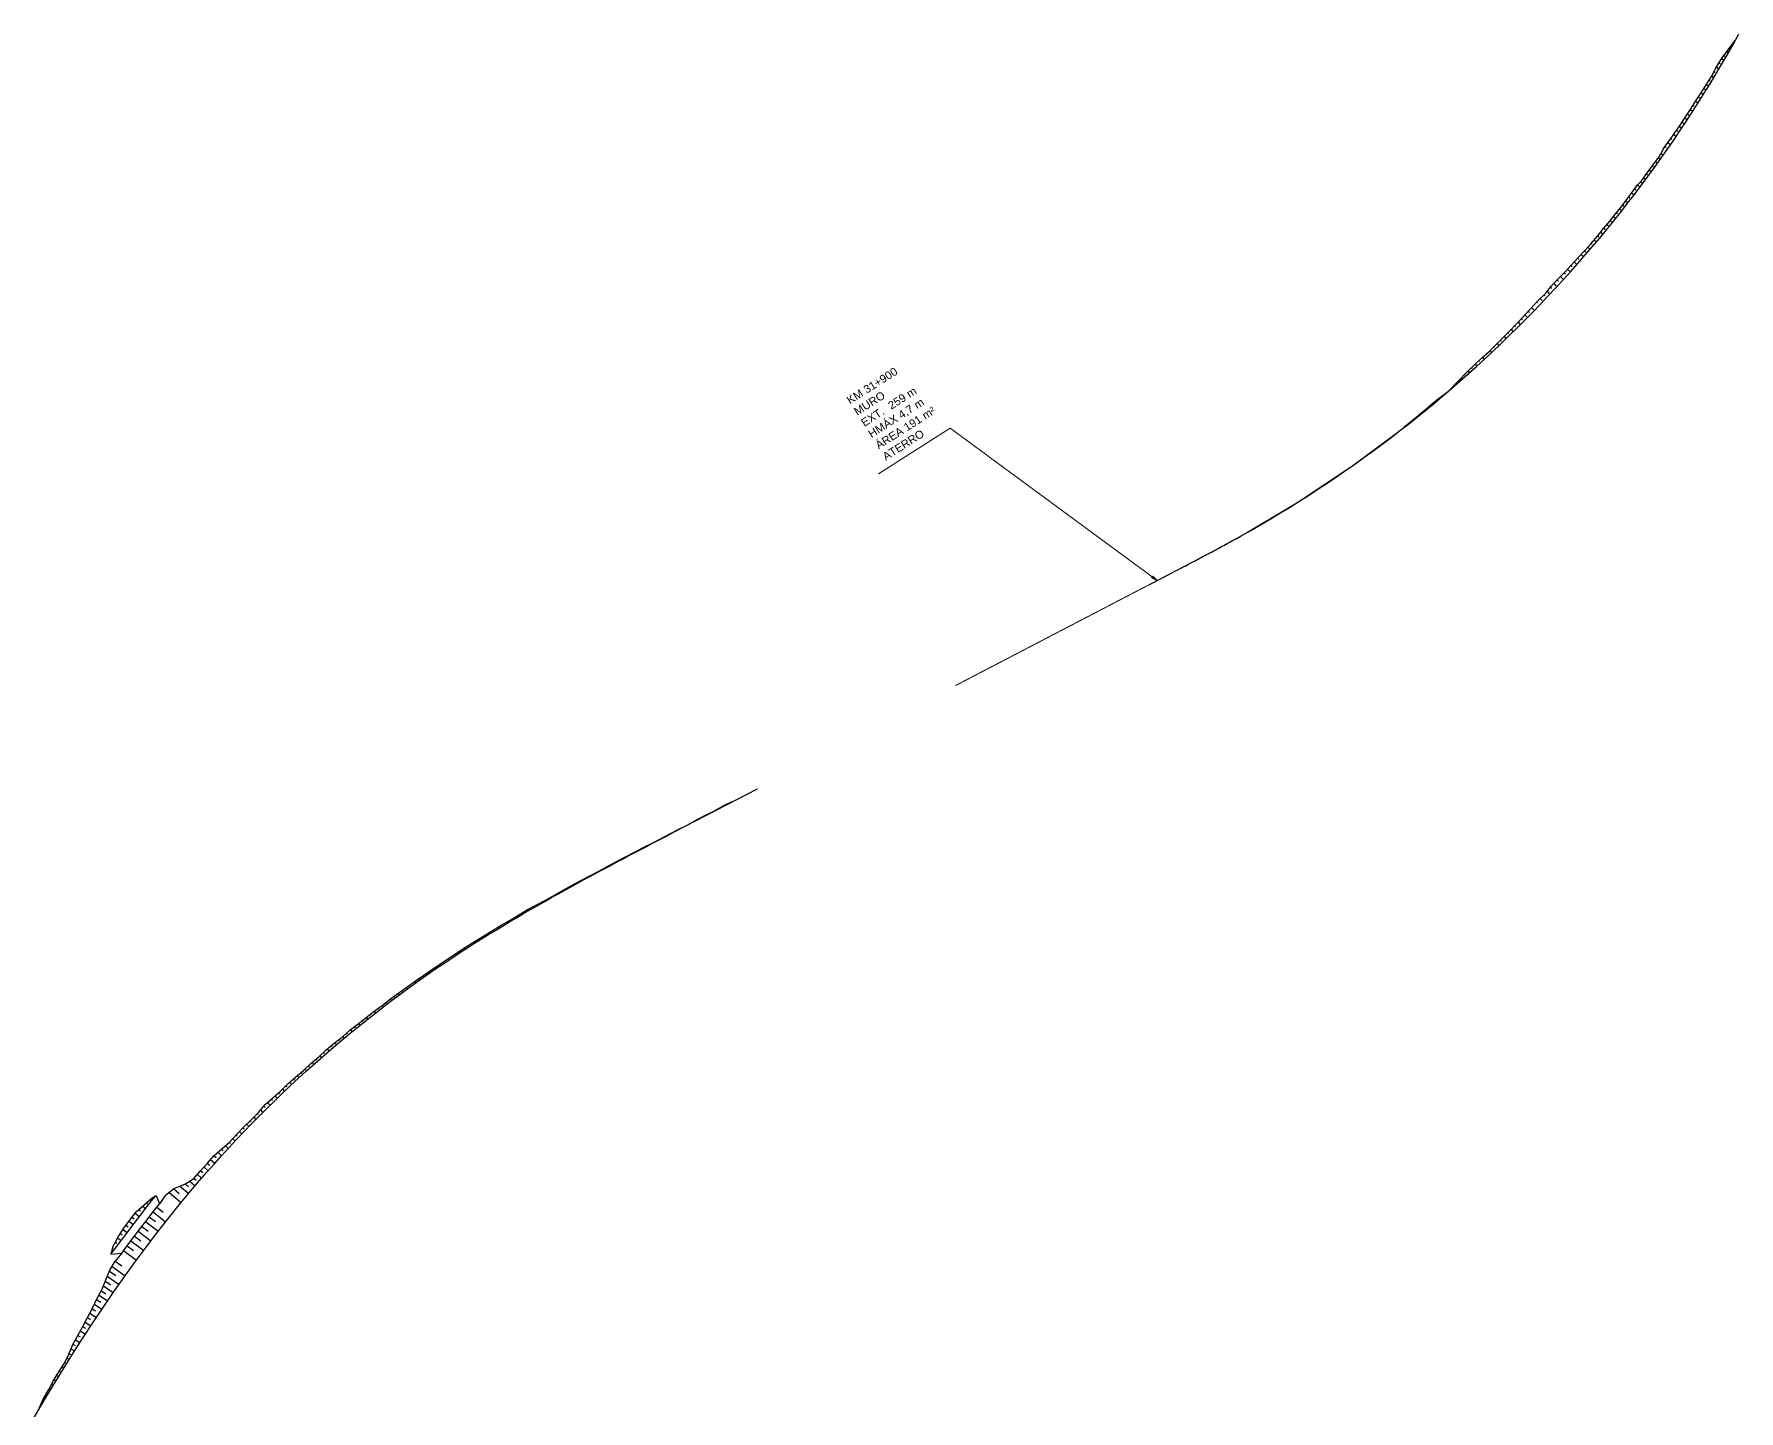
# Model space of a CAD drawing. Header units: metres. Extents: x 288738 to 324331, y 7399322 to 7465117.
# Drawn here: x 322287 to 323138, y 7417859 to 7418547 of the extents above; entities that cross this region are included whole.
import ezdxf

# ---------------------------------------------------------------- set-up
doc = ezdxf.new("R2010")
doc.units = ezdxf.units.M
doc.header["$LTSCALE"] = 10
for name, color, linetype in [('F-HZ-ATERRO-TALUDE', 110, 'Continuous'), ('F-HZ-MUROS', 210, 'Continuous'), ('F-HZ-PIANO-CORTE', 10, 'Continuous'), ('F-HZ-TALUDE', 2, 'Continuous'), ('U-HZ-CORTE-TALUDE', 10, 'Continuous'), ('U-HZ-TALUDES', 2, 'Continuous')]:
    doc.layers.add(name, color=color, linetype=linetype)
doc.layers.add('U-HZ-PLATAFORMA', color=2, linetype='Continuous', lineweight=30)
doc.layers.add('U-HZ-TEXTO-MUROS', color=2, linetype='Continuous', lineweight=0)
doc.styles.add('ARIAL', font='arial.ttf')
doc.styles.add('DIM', font='arial.ttf', dxfattribs={"width": 0.8})
doc.dimstyles.new('U-1_2000', dxfattribs={"dimscale": 2, "dimtxt": 1.5, "dimasz": 0.75, "dimexe": 0.75, "dimexo": 0.75, "dimgap": 0.25, "dimtad": 1, "dimzin": 4, "dimtxsty": 'DIM', "dimblk": 'ARCHTICK', "dimcen": 0.7, "dimdle": 0.75, "dimclrd": 256, "dimclre": 256, "dimclrt": 256, "dimaunit": 1, "dimadec": 3, "dimazin": 2, "dimtfac": 1, "dimtofl": 0, "dimtmove": 0, "dimatfit": 3, "dimldrblk": 'CLOSEDBLANK', "dimfxl": 0, "dimtolj": 1, "dimtzin": 0, "dimlwd": -1, "dimlwe": -1, "dimarcsym": 0})

# ---------------------------------------------------------------- blocks, each defined once
blk = doc.blocks.new('_ArchTick')
at = {"color": 0, "linetype": 'ByBlock', "const_width": 0.15}
blk.add_lwpolyline([(-0.5, -0.5), (0.5, 0.5)], dxfattribs=at)

msp = doc.modelspace()

# ---------------------------------------------------------------- linework, layer by layer
at = {"layer": 'F-HZ-ATERRO-TALUDE', "linetype": 'Continuous', "lineweight": -3}
for p, q in [((322988.59, 7418364.411), (322988.482, 7418364.546)), ((322990.509, 7418366.013), (322990.357, 7418366.199)), ((322978.94, 7418356.469), (322978.747, 7418356.719)), ((322980.883, 7418358.042), (322980.788, 7418358.164)), ((322982.819, 7418359.623), (322982.576, 7418359.933)), ((322984.749, 7418361.212), (322984.636, 7418361.354)), ((322986.673, 7418362.808), (322986.422, 7418363.121)), ((322973.076, 7418351.793), (322973.018, 7418351.871)), ((322975.037, 7418353.344), (322974.894, 7418353.533)), ((322976.992, 7418354.903), (322976.924, 7418354.991))]:
    msp.add_line(p, q, dxfattribs=at)
at = {"layer": 'F-HZ-MUROS', "linetype": 'Continuous', "lineweight": -3, "const_width": 0.5}
msp.add_lwpolyline([(322746.995, 7418221.286), (322854.565, 7418277.311, 0.000103), (322859.293, 7418279.775, 0.0002059), (322861.653, 7418281.007, 0.0004118), (322865.583, 7418283.064, 0.0005148), (322868.721, 7418284.714, 0.0007207), (322872.48, 7418286.702, 0.0008236), (322875.76, 7418288.45, 0.0010293), (322879.433, 7418290.425, 0.001132), (322882.76, 7418292.233, 0.0013373), (322886.371, 7418294.218, 0.0014397), (322889.712, 7418296.078, 0.0381001), (322971.109, 7418350.25, 0.0381001)], format="xyb", dxfattribs=at)
at = {"layer": 'F-HZ-PIANO-CORTE'}
for p, q in [((323129.809, 7418534.657), (323131.072, 7418533.818)), ((323130.941, 7418536.227), (323131.497, 7418535.88)), ((323132.472, 7418538.213), (323133.29, 7418537.706)), ((323134.006, 7418540.199), (323134.525, 7418539.879)), ((323124.862, 7418525.992), (323125.988, 7418525.213)), ((323126.042, 7418528.198), (323126.647, 7418527.784)), ((323127.238, 7418530.392), (323128.514, 7418529.528)), ((323128.493, 7418532.545), (323129.127, 7418532.12)), ((323119.599, 7418517.53), (323120.806, 7418516.66)), ((323120.924, 7418519.639), (323121.519, 7418519.215)), ((323122.249, 7418521.749), (323123.419, 7418520.923)), ((323123.565, 7418523.863), (323124.135, 7418523.465)), ((323114.21, 7418509.144), (323115.441, 7418508.221)), ((323115.556, 7418511.242), (323116.176, 7418510.783)), ((323116.897, 7418513.344), (323118.146, 7418512.426)), ((323118.247, 7418515.437), (323118.862, 7418514.99)), ((323108.71, 7418500.824), (323109.896, 7418499.9)), ((323110.098, 7418502.895), (323110.697, 7418502.433)), ((323111.467, 7418504.981), (323112.691, 7418504.046)), ((323112.838, 7418507.063), (323113.453, 7418506.597)), ((323102.947, 7418492.692), (323104.173, 7418491.699)), ((323104.391, 7418494.724), (323105.006, 7418494.231)), ((323105.841, 7418496.75), (323107.057, 7418495.784)), ((323107.279, 7418498.784), (323107.88, 7418498.312)), ((323096.721, 7418483.121), (323097.787, 7418482.258)), ((323098.19, 7418485.137), (323098.724, 7418484.708)), ((323099.67, 7418487.144), (323100.724, 7418486.304)), ((323101.511, 7418490.653), (323102.113, 7418490.161)), ((323090.847, 7418475.052), (323091.865, 7418474.199)), ((323092.304, 7418477.079), (323092.829, 7418476.644)), ((323093.775, 7418479.094), (323094.835, 7418478.222)), ((323095.251, 7418481.105), (323095.782, 7418480.671)), ((323084.848, 7418467.484), (323086.062, 7418466.462)), ((323086.337, 7418469.482), (323086.945, 7418468.976)), ((323087.831, 7418471.476), (323089.07, 7418470.453)), ((323089.36, 7418473.05), (323089.867, 7418472.621)), ((323077.272, 7418457.587), (323077.862, 7418457.067)), ((323078.805, 7418459.553), (323079.993, 7418458.515)), ((323080.334, 7418461.522), (323080.931, 7418461.005)), ((323081.855, 7418463.496), (323083.049, 7418462.472)), ((323083.363, 7418465.48), (323083.963, 7418464.971)), ((323071.005, 7418449.834), (323071.588, 7418449.299)), ((323072.581, 7418451.765), (323073.754, 7418450.7)), ((323074.156, 7418453.697), (323074.744, 7418453.168)), ((323075.717, 7418455.639), (323076.894, 7418454.591)), ((323064.582, 7418442.208), (323065.154, 7418441.664)), ((323066.192, 7418444.111), (323067.349, 7418443.021)), ((323067.8, 7418446.016), (323068.385, 7418445.47)), ((323069.404, 7418447.924), (323070.572, 7418446.843)), ((323056.154, 7418433.043), (323057.435, 7418431.765)), ((323057.858, 7418434.858), (323058.487, 7418434.237)), ((323059.548, 7418436.688), (323060.78, 7418435.481)), ((323061.234, 7418438.52), (323061.838, 7418437.935)), ((323062.909, 7418440.363), (323064.085, 7418439.234)), ((323047.632, 7418423.958), (323048.267, 7418423.295)), ((323049.363, 7418425.749), (323050.627, 7418424.441)), ((323051.091, 7418427.543), (323051.718, 7418426.9)), ((323052.781, 7418429.375), (323054.051, 7418428.085)), ((323054.455, 7418431.222), (323055.103, 7418430.57)), ((323040.983, 7418416.487), (323041.441, 7418415.99)), ((323042.649, 7418418.355), (323043.663, 7418417.265)), ((323044.223, 7418420.318), (323044.821, 7418419.681)), ((323045.895, 7418422.173), (323047.164, 7418420.834)), ((323031.457, 7418406.553), (323032.747, 7418405.15)), ((323033.142, 7418408.402), (323033.769, 7418407.725)), ((323034.825, 7418410.25), (323035.955, 7418409.043)), ((323037.442, 7418412.974), (323037.891, 7418412.478)), ((323039.208, 7418414.736), (323040.124, 7418413.733)), ((323024.614, 7418399.268), (323025.694, 7418398.114)), ((323026.359, 7418401.051), (323026.794, 7418400.59)), ((323028.085, 7418402.852), (323029.248, 7418401.633)), ((323029.85, 7418404.618), (323030.237, 7418404.192)), ((323015.815, 7418390.42), (323016.179, 7418390.012)), ((323017.603, 7418392.16), (323018.504, 7418391.161)), ((323019.368, 7418393.926), (323019.755, 7418393.5)), ((323021.126, 7418395.698), (323022.113, 7418394.624)), ((323022.869, 7418397.484), (323023.287, 7418397.034)), ((323006.713, 7418381.886), (323007.517, 7418380.943)), ((323008.529, 7418383.599), (323008.881, 7418383.191)), ((323010.349, 7418385.308), (323011.206, 7418384.321)), ((323012.188, 7418386.993), (323012.547, 7418386.583)), ((323014.018, 7418388.688), (323014.868, 7418387.727)), ((322997.84, 7418373.06), (322998.03, 7418372.835)), ((322999.593, 7418374.851), (323000.074, 7418374.286)), ((323001.344, 7418376.64), (323001.546, 7418376.397)), ((323003.101, 7418378.43), (323003.801, 7418377.593)), ((323004.907, 7418380.159), (323005.215, 7418379.794)), ((322996.086, 7418371.268), (322996.312, 7418370.998))]:
    msp.add_line(p, q, dxfattribs=at)
at = {"layer": 'F-HZ-TALUDE', "linetype": 'Continuous', "lineweight": -3}
msp.add_lwpolyline([(322843.929, 7418271.772), (322854.565, 7418277.311, 0.000103), (322859.293, 7418279.775, 0.0002059), (322861.653, 7418281.007, 0.0004118), (322865.583, 7418283.064, 0.0005148), (322868.721, 7418284.714, 0.0007207), (322872.48, 7418286.702, 0.0008236), (322875.76, 7418288.45, 0.0010293), (322879.433, 7418290.425, 0.001132), (322882.76, 7418292.233, 0.0013373), (322886.371, 7418294.218, 0.0014397), (322889.712, 7418296.078, 0.1398867), (323138.141, 7418546.31, 0.0002463), (323138.457, 7418546.883, 0.0002463)], format="xyb", dxfattribs=at)
for points in [[(323129.365, 7418534.041), (323130.946, 7418536.236), (323136.659, 7418543.636)], [(323131.167, 7418533.981), (323132.059, 7418535.542), (323134.454, 7418539.754), (323136.659, 7418543.636)], [(323099.67, 7418487.144), (323100.808, 7418489.655), (323103.581, 7418493.592), (323106.38, 7418497.501), (323109.139, 7418501.436), (323111.779, 7418505.456), (323114.422, 7418509.466), (323117.005, 7418513.515), (323119.607, 7418517.542), (323122.157, 7418521.601), (323124.688, 7418525.666), (323126.955, 7418529.907), (323129.365, 7418534.041)], [(323087.831, 7418471.476), (323089.922, 7418473.767), (323092.723, 7418477.661), (323095.563, 7418481.53), (323098.393, 7418485.417), (323099.67, 7418487.144)], [(322993.202, 7418368.32), (323003.006, 7418378.339), (323006.521, 7418381.704), (323010.056, 7418385.039), (323013.634, 7418388.318), (323017.13, 7418391.687), (323020.562, 7418395.121), (323023.953, 7418398.594), (323027.346, 7418402.059), (323028.085, 7418402.852), (323035.791, 7418411.311), (323038.337, 7418413.875), (323041.785, 7418417.278), (323044.842, 7418421.091), (323048.215, 7418424.557), (323051.569, 7418428.039), (323054.818, 7418431.622), (323058.125, 7418435.142), (323061.395, 7418438.695), (323064.638, 7418442.269), (323067.754, 7418445.961), (323070.859, 7418449.655), (323073.911, 7418453.393), (323076.933, 7418457.152), (323079.897, 7418460.955), (323082.838, 7418464.772), (323085.708, 7418468.643), (323087.831, 7418471.476)], [(322970.969, 7418350.439), (322973.329, 7418352.254), (322977.103, 7418355.337), (322980.832, 7418358.473), (322984.566, 7418361.598), (322988.327, 7418364.686), (322993.202, 7418368.32)]]:
    msp.add_lwpolyline(points, dxfattribs=at)
at = {"layer": 'U-HZ-CORTE-TALUDE', "linetype": 'Continuous', "lineweight": -3}
for p, q in [((322628.566, 7418159.85, 725.683), (322628.667, 7418159.657, 725.465)), ((322630.766, 7418161.038, 725.721), (322630.825, 7418160.925, 725.594)), ((322633.013, 7418162.137, 725.659), (322633.101, 7418161.967, 725.467)), ((322635.261, 7418163.232, 725.592), (322635.29, 7418163.177, 725.53)), ((322613.098, 7418151.666, 725.564), (322613.122, 7418151.619, 725.512)), ((322615.293, 7418152.862, 725.611), (322615.363, 7418152.728, 725.46)), ((322617.488, 7418154.061, 725.662), (322617.534, 7418153.972, 725.561)), ((322619.684, 7418155.256, 725.708), (322619.798, 7418155.038, 725.462)), ((322621.88, 7418156.451, 725.754), (322621.948, 7418156.322, 725.608)), ((322624.121, 7418157.561, 725.704), (322624.232, 7418157.347, 725.464)), ((322626.364, 7418158.666, 725.649), (322626.407, 7418158.584, 725.557)), ((322595.316, 7418142.51, 725.657), (322595.363, 7418142.419, 725.555)), ((322597.532, 7418143.666, 725.657), (322597.627, 7418143.486, 725.454)), ((322599.749, 7418144.823, 725.659), (322599.796, 7418144.733, 725.557)), ((322601.958, 7418145.994, 725.676), (322602.06, 7418145.798, 725.455)), ((322604.167, 7418147.165, 725.694), (322604.222, 7418147.059, 725.575)), ((322606.398, 7418148.293, 725.665), (322606.494, 7418148.109, 725.457)), ((322608.63, 7418149.419, 725.633), (322608.671, 7418149.341, 725.545)), ((322610.864, 7418150.542, 725.598), (322610.928, 7418150.418, 725.459)), ((322579.768, 7418134.474, 725.759), (322579.914, 7418134.198, 725.447)), ((322582.003, 7418135.597, 725.709), (322582.064, 7418135.481, 725.579)), ((322584.222, 7418136.748, 725.695), (322584.337, 7418136.53, 725.449)), ((322586.441, 7418137.9, 725.682), (322586.495, 7418137.797, 725.566)), ((322588.653, 7418139.065, 725.689), (322588.764, 7418138.854, 725.45)), ((322590.865, 7418140.232, 725.697), (322590.922, 7418140.123, 725.574)), ((322593.09, 7418141.371, 725.677), (322593.194, 7418141.171, 725.452)), ((322564.331, 7418126.226, 725.742), (322564.402, 7418126.094, 725.591)), ((322566.544, 7418127.39, 725.719), (322566.675, 7418127.146, 725.442)), ((322568.757, 7418128.554, 725.696), (322568.817, 7418128.442, 725.57)), ((322570.953, 7418129.749, 725.717), (322571.082, 7418129.507, 725.444)), ((322573.15, 7418130.944, 725.739), (322573.219, 7418130.814, 725.592)), ((322575.342, 7418132.147, 725.773), (322575.496, 7418131.857, 725.446)), ((322577.535, 7418133.349, 725.808), (322577.619, 7418133.19, 725.627)), ((322548.936, 7418117.895, 725.822), (322549.124, 7418117.557, 725.436)), ((322551.119, 7418119.114, 725.828), (322551.214, 7418118.943, 725.632)), ((322553.3, 7418120.339, 725.85), (322553.499, 7418119.978, 725.437)), ((322555.483, 7418121.56, 725.867), (322555.586, 7418121.372, 725.652)), ((322557.698, 7418122.721, 725.824), (322557.882, 7418122.383, 725.439)), ((322559.913, 7418123.882, 725.783), (322559.995, 7418123.732, 725.611)), ((322562.122, 7418125.055, 725.762), (322562.275, 7418124.772, 725.441)), ((322531.414, 7418108.228, 726.069), (322531.736, 7418107.675, 725.429)), ((322533.56, 7418109.515, 726.105), (322533.729, 7418109.223, 725.767)), ((322535.764, 7418110.701, 726.034), (322536.065, 7418110.178, 725.431)), ((322537.969, 7418111.884, 725.963), (322538.101, 7418111.653, 725.697)), ((322540.179, 7418113.058, 725.891), (322540.406, 7418112.659, 725.432)), ((322542.385, 7418114.238, 725.829), (322542.483, 7418114.065, 725.631)), ((322544.569, 7418115.457, 725.823), (322544.759, 7418115.118, 725.434)), ((322546.752, 7418116.676, 725.818), (322546.846, 7418116.509, 725.626)), ((322518.468, 7418100.628, 726.135), (322518.837, 7418100.02, 725.424)), ((322520.613, 7418101.918, 726.13), (322520.794, 7418101.616, 725.778)), ((322522.789, 7418103.154, 726.074), (322523.121, 7418102.598, 725.426)), ((322524.962, 7418104.395, 726.028), (322525.115, 7418104.137, 725.727)), ((322527.127, 7418105.649, 726.008), (322527.421, 7418105.149, 725.427)), ((322529.284, 7418106.916, 726.007), (322529.43, 7418106.666, 725.718)), ((322503.585, 7418091.391, 726.151), (322503.782, 7418091.082, 725.785)), ((322505.698, 7418092.731, 726.147), (322506.089, 7418092.116, 725.419)), ((322507.818, 7418094.062, 726.14), (322508.01, 7418093.757, 725.78)), ((322509.945, 7418095.38, 726.129), (322510.32, 7418094.78, 725.421)), ((322512.074, 7418096.695, 726.12), (322512.258, 7418096.398, 725.771)), ((322514.206, 7418098.005, 726.116), (322514.57, 7418097.414, 725.422)), ((322516.338, 7418099.316, 726.119), (322516.519, 7418099.019, 725.771)), ((322491.036, 7418083.142, 726.142), (322491.239, 7418082.84, 725.778)), ((322493.117, 7418084.533, 726.136), (322493.518, 7418083.932, 725.414)), ((322495.2, 7418085.92, 726.139), (322495.4, 7418085.618, 725.777)), ((322497.285, 7418087.306, 726.148), (322497.687, 7418086.693, 725.416)), ((322499.377, 7418088.679, 726.153), (322499.578, 7418088.37, 725.785)), ((322501.478, 7418090.039, 726.153), (322501.877, 7418089.421, 725.417)), ((322478.639, 7418074.664, 726.221), (322478.875, 7418074.333, 725.815)), ((322480.683, 7418076.11, 726.22), (322481.15, 7418075.447, 725.409)), ((322482.734, 7418077.544, 726.22), (322482.966, 7418077.213, 725.815)), ((322484.789, 7418078.974, 726.22), (322485.249, 7418078.309, 725.411)), ((322486.865, 7418080.374, 726.197), (322487.087, 7418080.05, 725.804)), ((322488.952, 7418081.756, 726.16), (322489.372, 7418081.137, 725.413)), ((322466.417, 7418065.93, 726.357), (322466.703, 7418065.548, 725.881)), ((322468.464, 7418067.374, 726.291), (322468.992, 7418066.662, 725.404)), ((322470.466, 7418068.878, 726.316), (322470.735, 7418068.511, 725.861)), ((322472.458, 7418070.395, 726.361), (322473.02, 7418069.623, 725.406)), ((322474.514, 7418071.825, 726.315), (322474.779, 7418071.457, 725.861)), ((322476.588, 7418073.229, 726.241), (322477.073, 7418072.552, 725.408)), ((322456.429, 7418058.381, 726.412), (322457.052, 7418057.583, 725.4)), ((322458.435, 7418059.881, 726.372), (322458.732, 7418059.497, 725.886)), ((322460.441, 7418061.38, 726.332), (322461.007, 7418060.641, 725.401)), ((322462.413, 7418062.923, 726.367), (322462.705, 7418062.539, 725.884)), ((322464.381, 7418064.471, 726.409), (322464.987, 7418063.668, 725.403)), ((322444.551, 7418049.174, 726.637), (322445.339, 7418048.213, 725.395)), ((322446.549, 7418050.688, 726.552), (322446.913, 7418050.239, 725.974)), ((322448.543, 7418052.204, 726.471), (322449.218, 7418051.368, 725.396)), ((322450.489, 7418053.781, 726.487), (322450.829, 7418053.355, 725.942)), ((322452.435, 7418055.358, 726.504), (322453.122, 7418054.492, 725.398)), ((322454.432, 7418056.87, 726.458), (322454.76, 7418056.453, 725.928)), ((322434.907, 7418041.181, 726.701), (322435.332, 7418040.683, 726.046)), ((322436.875, 7418042.733, 726.605), (322437.659, 7418041.808, 725.391)), ((322438.846, 7418044.281, 726.519), (322439.209, 7418043.85, 725.956)), ((322440.803, 7418045.845, 726.46), (322441.486, 7418045.026, 725.393)), ((322442.671, 7418047.516, 726.557), (322443.041, 7418047.068, 725.975)), ((322425.472, 7418032.941, 726.689), (322426.338, 7418031.969, 725.387)), ((322427.381, 7418034.564, 726.639), (322427.795, 7418034.095, 726.013)), ((322429.265, 7418036.215, 726.633), (322430.085, 7418035.279, 725.388)), ((322431.085, 7418037.94, 726.739), (322431.527, 7418037.431, 726.064)), ((322432.939, 7418039.626, 726.799), (322433.859, 7418038.559, 725.39)), ((322414.165, 7418023.026, 726.985), (322415.26, 7418021.856, 725.382)), ((322416.093, 7418024.634, 726.848), (322416.591, 7418024.097, 726.115)), ((322418.009, 7418026.253, 726.737), (322418.925, 7418025.257, 725.383)), ((322419.909, 7418027.888, 726.66), (322420.339, 7418027.416, 726.022)), ((322421.783, 7418029.55, 726.629), (322422.618, 7418028.628, 725.385)), ((322423.615, 7418031.259, 726.674), (322424.045, 7418030.78, 726.03)), ((322406.884, 7418016.134, 727.004), (322408.014, 7418014.965, 725.378)), ((322408.775, 7418017.783, 726.882), (322409.295, 7418017.241, 726.13)), ((322410.591, 7418019.51, 726.877), (322411.623, 7418018.425, 725.38)), ((322412.336, 7418021.313, 726.988), (322412.887, 7418020.728, 726.184)), ((322398.011, 7418007.283, 726.929), (322398.562, 7418006.735, 726.152)), ((322399.692, 7418009.146, 727.057), (322400.88, 7418007.957, 725.375)), ((322401.332, 7418011.053, 727.252), (322401.992, 7418010.387, 726.314)), ((322403.116, 7418012.815, 727.255), (322404.433, 7418011.475, 725.377)), ((322404.997, 7418014.478, 727.128), (322405.608, 7418013.851, 726.253)), ((322389.108, 7417998.458, 727.151), (322390.397, 7417997.229, 725.37)), ((322390.861, 7418000.251, 727.123), (322391.493, 7417999.644, 726.247)), ((322392.661, 7418001.998, 727.045), (322393.862, 7418000.833, 725.372)), ((322394.477, 7418003.728, 726.949), (322395.041, 7418003.177, 726.161)), ((322396.253, 7418005.497, 726.923), (322397.357, 7418004.409, 725.374)), ((322380.204, 7417989.615, 727.612), (322381.032, 7417988.857, 726.489)), ((322382.071, 7417991.306, 727.386), (322383.555, 7417989.936, 725.367)), ((322383.93, 7417993.003, 727.174), (322384.591, 7417992.388, 726.271)), ((322385.661, 7417994.816, 727.151), (322386.961, 7417993.597, 725.369)), ((322387.366, 7417996.655, 727.169), (322388.019, 7417996.037, 726.269)), ((322371.402, 7417980.65, 728.178), (322373.516, 7417978.791, 725.362)), ((322373.049, 7417982.545, 728.192), (322374.108, 7417981.607, 726.778)), ((322374.716, 7417984.424, 728.202), (322376.832, 7417982.533, 725.364)), ((322376.384, 7417986.302, 728.211), (322377.441, 7417985.35, 726.788)), ((322378.284, 7417987.969, 727.924), (322380.178, 7417986.249, 725.365)), ((322362.009, 7417972.145, 729.739), (322363.684, 7417970.733, 727.548)), ((322364.264, 7417973.533, 728.92), (322366.977, 7417971.226, 725.359)), ((322366.478, 7417974.947, 728.15), (322367.537, 7417974.038, 726.755)), ((322368.116, 7417976.85, 728.156), (322370.231, 7417975.022, 725.361)), ((322369.754, 7417978.754, 728.163), (322370.81, 7417977.834, 726.762)), ((322344.505, 7417964.386, 734.244), (322345.28, 7417963.768, 733.252)), ((322353.927, 7417967.849, 733.206), (322359.996, 7417962.871, 725.355)), ((322356.29, 7417969.763, 732.596), (322359.078, 7417967.454, 728.976)), ((322359.401, 7417971.044, 731.03), (322363.753, 7417967.404, 725.357)), ((322335.485, 7417955.524, 735.878), (322336.529, 7417954.725, 734.563)), ((322337.024, 7417957.508, 735.87), (322339.099, 7417955.907, 733.249)), ((322338.787, 7417959.317, 735.59), (322339.71, 7417958.598, 734.42)), ((322340.666, 7417961.032, 735.168), (322342.174, 7417959.849, 733.251)), ((322342.575, 7417962.72, 734.717), (322343.149, 7417962.265, 733.984)), ((322344.071, 7417955.782, 733.35), (322347.226, 7417953.323, 729.35)), ((322345.943, 7417958.175, 733.351), (322352.23, 7417953.228, 725.351)), ((322347.835, 7417960.554, 733.352), (322350.966, 7417958.065, 729.352)), ((322329.619, 7417947.374, 735.628), (322330.577, 7417946.664, 734.436)), ((322331.003, 7417949.472, 735.778), (322333.033, 7417947.957, 733.245)), ((322332.472, 7417951.508, 735.836), (322333.507, 7417950.729, 734.541)), ((322333.959, 7417953.53, 735.874), (322336.052, 7417951.942, 733.247)), ((322338.507, 7417948.559, 733.346), (322344.889, 7417943.735, 725.346)), ((322340.35, 7417950.975, 733.348), (322343.529, 7417948.548, 729.348)), ((322342.204, 7417953.383, 733.349), (322348.539, 7417948.497, 725.349)), ((322327.048, 7417943.037, 735.107), (322327.803, 7417942.488, 734.174)), ((322328.251, 7417945.265, 735.461), (322330.04, 7417943.951, 733.242)), ((322331.229, 7417938.822, 733.34), (322337.704, 7417934.124, 725.34)), ((322333.032, 7417941.269, 733.342), (322336.258, 7417938.904, 729.342)), ((322334.848, 7417943.705, 733.343), (322341.277, 7417938.944, 725.343)), ((322336.67, 7417946.138, 733.345), (322339.873, 7417943.742, 729.345)), ((322325.464, 7417930.93, 733.373), (322332.044, 7417926.312, 725.334)), ((322326.974, 7417933.603, 733.702), (322330.386, 7417931.184, 729.519)), ((322321.148, 7417921.189, 731.284), (322326.081, 7417917.849, 725.327)), ((322322.066, 7417923.618, 731.919), (322324.788, 7417921.76, 728.624)), ((322323.069, 7417925.995, 732.468), (322328.947, 7417921.947, 725.331)), ((322324.174, 7417928.525, 733.024), (322327.332, 7417926.329, 729.178)), ((322317.752, 7417914.359, 730.195), (322319.79, 7417913.015, 727.754)), ((322318.952, 7417916.587, 730.47), (322323.241, 7417913.734, 725.319)), ((322320.169, 7417918.806, 730.728), (322322.412, 7417917.301, 728.026)), ((322313.16, 7417905.338, 728.922), (322314.706, 7417904.355, 727.091)), ((322314.335, 7417907.571, 729.198), (322317.638, 7417905.451, 725.273)), ((322315.51, 7417909.808, 729.476), (322317.268, 7417908.669, 727.381)), ((322316.634, 7417912.08, 729.831), (322320.427, 7417909.602, 725.3)), ((322308.419, 7417896.453, 727.967), (322309.596, 7417895.729, 726.585)), ((322309.59, 7417898.679, 728.214), (322312.138, 7417897.1, 725.217)), ((322310.763, 7417900.908, 728.46), (322312.132, 7417900.052, 726.846)), ((322311.961, 7417903.122, 728.692), (322314.876, 7417901.283, 725.245)), ((322303.96, 7417887.43, 726.803), (322304.672, 7417887.005, 725.974)), ((322304.939, 7417889.764, 727.244), (322306.726, 7417888.691, 725.159)), ((322305.937, 7417892.09, 727.665), (322307.003, 7417891.445, 726.419)), ((322307.178, 7417894.27, 727.815), (322309.421, 7417892.902, 725.188)), ((322299.072, 7417878.687, 726.254), (322299.578, 7417878.394, 725.669)), ((322300.468, 7417880.77, 726.182), (322301.403, 7417880.226, 725.1)), ((322301.815, 7417882.881, 726.168), (322302.269, 7417882.615, 725.642)), ((322302.892, 7417885.151, 726.478), (322304.054, 7417884.465, 725.13)), ((322294.131, 7417869.985, 725.872), (322294.5, 7417869.777, 725.448)), ((322295.286, 7417872.205, 726.051), (322296.166, 7417871.706, 725.04)), ((322296.473, 7417874.409, 726.199), (322296.969, 7417874.125, 725.627)), ((322297.762, 7417876.553, 726.237), (322298.774, 7417875.972, 725.07)), ((322290.545, 7417863.395, 725.511), (322291.011, 7417863.138, 724.979)), ((322291.654, 7417865.64, 725.723), (322291.972, 7417865.462, 725.359)), ((322292.905, 7417867.805, 725.781), (322293.578, 7417867.428, 725.009)), ((322289.497, 7417861.119, 725.233), (322289.615, 7417861.054, 725.099))]:
    msp.add_line(p, q, dxfattribs=at)
at = {"layer": 'U-HZ-PLATAFORMA', "lineweight": 30, "flags": 128}
msp.add_lwpolyline([(322286.509, 7417855.509), (322291.213, 7417863.479), (322295.985, 7417871.413), (322300.828, 7417879.306), (322305.745, 7417887.156), (322310.74, 7417894.96), (322315.816, 7417902.714), (322320.976, 7417910.416), (322326.224, 7417918.061), (322331.562, 7417925.645), (322336.994, 7417933.166), (322342.523, 7417940.62), (322348.151, 7417948.002), (322353.88, 7417955.308), (322359.715, 7417962.534), (322365.643, 7417969.661, -0.071545), (322496.254, 7418085.755), (322499.678, 7418088), (322503.122, 7418090.227), (322506.579, 7418092.432), (322510.048, 7418094.615), (322513.529, 7418096.778), (322517.021, 7418098.92), (322520.524, 7418101.043), (322524.037, 7418103.148), (322527.559, 7418105.234), (322531.09, 7418107.303), (322534.629, 7418109.356), (322538.177, 7418111.392), (322541.732, 7418113.414), (322545.293, 7418115.421), (322548.861, 7418117.415), (322552.435, 7418119.396), (322556.015, 7418121.364), (322559.599, 7418123.322), (322563.188, 7418125.268), (322566.781, 7418127.205), (322570.378, 7418129.133), (322573.978, 7418131.053), (322577.58, 7418132.965), (322581.185, 7418134.871), (322584.792, 7418136.77), (322588.401, 7418138.665), (322592.008, 7418140.554), (322595.619, 7418142.44), (322599.23, 7418144.324), (322602.84, 7418146.206), (322606.451, 7418148.086), (322648.012, 7418169.733)], format="xyb", dxfattribs=at)
at = {"layer": 'U-HZ-TALUDES', "color": 2, "linetype": 'Continuous', "lineweight": -3}
for points in [[(322352.242, 7417966.485), (322356.351, 7417969.812), (322361.781, 7417972.004), (322366.387, 7417974.841), (322369.738, 7417978.736), (322373.109, 7417982.614), (322376.52, 7417986.456), (322380.449, 7417989.825), (322384.252, 7417993.297), (322387.74, 7417997.059), (322391.326, 7418000.726), (322395.042, 7418004.266), (322398.639, 7418007.921), (322401.993, 7418011.822), (322405.841, 7418015.224), (322409.71, 7418018.599), (322413.279, 7418022.287), (322417.222, 7418025.576), (322421.109, 7418028.921), (322424.856, 7418032.418), (322428.762, 7418035.738), (322432.485, 7418039.268), (322436.51, 7418042.448), (322440.544, 7418045.613), (322444.365, 7418049.033), (322448.451, 7418052.13), (322452.432, 7418055.356), (322456.518, 7418058.448), (322460.622, 7418061.515), (322464.649, 7418064.682), (322468.836, 7418067.636), (322472.911, 7418070.741), (322477.155, 7418073.613), (322481.335, 7418076.571), (322485.539, 7418079.496), (322489.81, 7418082.324), (322494.068, 7418085.168), (322498.331, 7418088.001), (322502.624, 7418090.782), (322506.94, 7418093.518), (322511.279, 7418096.207), (322515.625, 7418098.876), (322519.964, 7418101.549), (322524.391, 7418104.065), (322528.792, 7418106.613), (322533.119, 7418109.278), (322537.592, 7418111.684), (322542.072, 7418114.063), (322546.495, 7418116.533), (322550.914, 7418118.999), (322555.322, 7418121.476), (322559.797, 7418123.821), (322564.255, 7418126.187), (322568.718, 7418128.532), (322573.142, 7418130.94), (322577.554, 7418133.36), (322582.047, 7418135.619), (322586.505, 7418137.933), (322590.943, 7418140.273), (322595.407, 7418142.556), (322599.846, 7418144.875), (322604.267, 7418147.219), (322608.732, 7418149.47), (322613.2, 7418151.717), (322617.588, 7418154.116), (322621.981, 7418156.505), (322626.466, 7418158.717), (322630.867, 7418161.092), (322635.364, 7418163.282)], [(322325.847, 7417940.812), (322328.355, 7417945.457), (322331.241, 7417949.833), (322334.343, 7417954.053), (322337.553, 7417958.19), (322341.473, 7417961.769), (322345.499, 7417965.244)], [(322327.074, 7417939.926), (322330.168, 7417944.125), (322333.291, 7417948.301), (322336.442, 7417952.456), (322339.623, 7417956.588), (322342.836, 7417960.696), (322346.083, 7417964.777)], [(322330.318, 7417937.585), (322333.392, 7417941.757), (322336.495, 7417945.907), (322339.626, 7417950.035), (322342.787, 7417954.141), (322345.98, 7417958.221), (322349.205, 7417962.276)], [(322289.152, 7417860.368), (322291.281, 7417864.995), (322293.826, 7417869.4), (322296.179, 7417873.92), (322298.806, 7417878.29), (322301.651, 7417882.537), (322303.851, 7417887.17), (322305.85, 7417891.938), (322308.388, 7417896.395), (322310.785, 7417900.949), (322313.238, 7417905.482), (322315.642, 7417910.06), (322317.932, 7417914.724), (322320.421, 7417919.266), (322322.3, 7417924.236), (322324.412, 7417929.069), (322326.974, 7417933.603)]]:
    msp.add_lwpolyline(points, dxfattribs=at)
at = {"layer": 'U-HZ-TALUDES'}
for points in [[(322345.499, 7417965.244), (322347.471, 7417966.445), (322346.083, 7417964.777)], [(322347.471, 7417966.445), (322349.205, 7417962.276)], [(322352.242, 7417966.485), (322349.205, 7417962.276)], [(322325.847, 7417940.812), (322324.878, 7417937.097), (322327.074, 7417939.926)], [(322324.878, 7417937.097), (322330.318, 7417937.585), (322326.974, 7417933.603)], [(322289.152, 7417860.368), (322288.408, 7417858.727)]]:
    msp.add_lwpolyline(points, dxfattribs=at)

# ---------------------------------------------------------------- texts
at = {"layer": 'U-HZ-TEXTO-MUROS', "linetype": 'Continuous', "lineweight": -3, "insert": (322712.187, 7418333.566), "char_height": 4, "attachment_point": 7, "rotation": 32.508538, "style": 'ARIAL'}
msp.add_mtext('KM 31+900\\PMURO\\PEXT.^I259 m\\PHMÁX 4,7 m\\PÁREA 191 m²\\PATERRO', dxfattribs=at)

# ---------------------------------------------------------------- leaders
at = {"layer": 'U-HZ-TEXTO-MUROS', "linetype": 'Continuous', "lineweight": -3}
msp.add_leader([(322847.718, 7418273.745), (322744.291, 7418349.92), (322708.565, 7418327.152)], dimstyle='U-1_2000', override={"dimscale": 1, "dimasz": 3}, dxfattribs=at)

doc.saveas('drawing.dxf')
